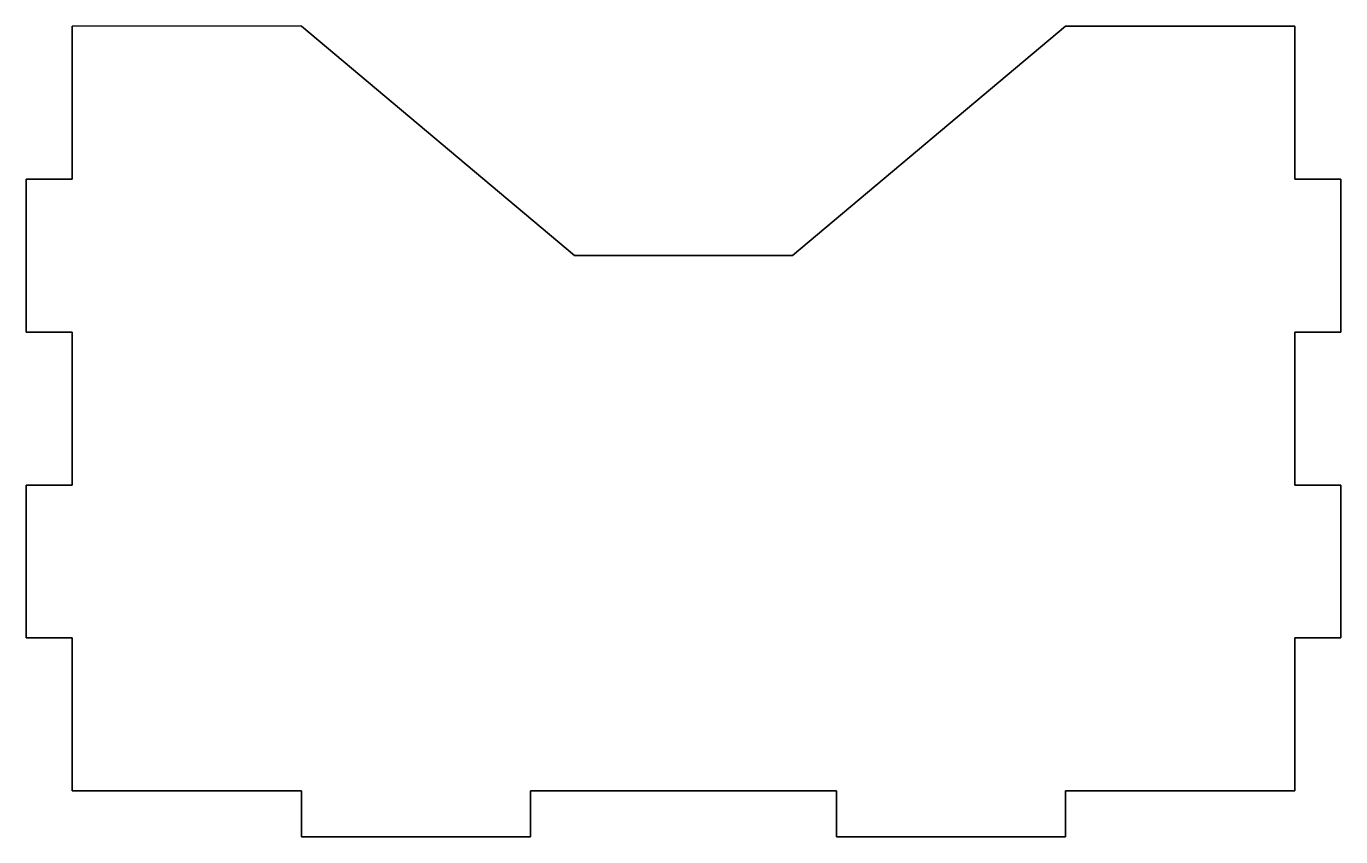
# Model space of a CAD drawing. Header units: inches. Extents: x -0.15 to 4.15, y -1.65 to 1.
import ezdxf

# ---------------------------------------------------------------- set-up
doc = ezdxf.new("R2010")
doc.units = ezdxf.units.IN
doc.header["$MEASUREMENT"] = 0

msp = doc.modelspace()

# ---------------------------------------------------------------- linework, layer by layer
for points in [[(0, 0), (0, -0.5), (-0.15, -0.5), (-0.15, -1), (0, -1), (0, -1.5), (0.75, -1.5), (0.75, -1.65), (1.5, -1.65), (1.5, -1.5), (2.5, -1.5), (2.5, -1.65), (3.25, -1.65), (3.25, -1.5), (4, -1.5), (4, -1), (4.15, -1), (4.15, -0.5), (4, -0.5), (4, 0), (4.15, 0), (4.15, 0.5), (4, 0.5), (4, 1), (3.25, 1), (2.3562, 0.25), (1.6438, 0.25), (0.75, 1), (0, 1), (0, 0.5), (-0.15, 0.5), (-0.15, 0)], [(0.75, 1), (0, 1), (0, 0.5), (-0.15, 0.5), (-0.15, 0), (0, 0), (0, -0.5), (-0.15, -0.5), (-0.15, -1), (0, -1), (0, -1.5), (0.75, -1.5), (0.75, -1.65), (1.5, -1.65), (1.5, -1.5), (2.5, -1.5), (2.5, -1.65), (3.25, -1.65), (3.25, -1.5), (4, -1.5), (4, -1), (4.15, -1), (4.15, -0.5), (4, -0.5), (4, 0), (4.15, 0), (4.15, 0.5), (4, 0.5), (4, 1), (3.25, 1), (2.3562, 0.25), (1.6438, 0.25)]]:
    msp.add_lwpolyline(points, close=True)
msp.add_lwpolyline([(0.75, 1), (1.6438, 0.25), (2.3562, 0.25), (3.25, 1), (4, 1), (4, 0.5), (4.15, 0.5), (4.15, 0), (4, 0), (4, -0.5), (4.15, -0.5), (4.15, -1), (4, -1), (4, -1.5), (3.25, -1.5), (3.25, -1.65), (2.5, -1.65), (2.5, -1.5), (1.5, -1.5), (1.5, -1.65), (0.75, -1.65), (0.75, -1.5), (0, -1.5), (0, -1), (-0.15, -1), (-0.15, -0.5), (0, -0.5), (0, 0), (-0.15, 0), (-0.15, 0.5), (0, 0.5), (0, 1)])

doc.saveas('drawing.dxf')
